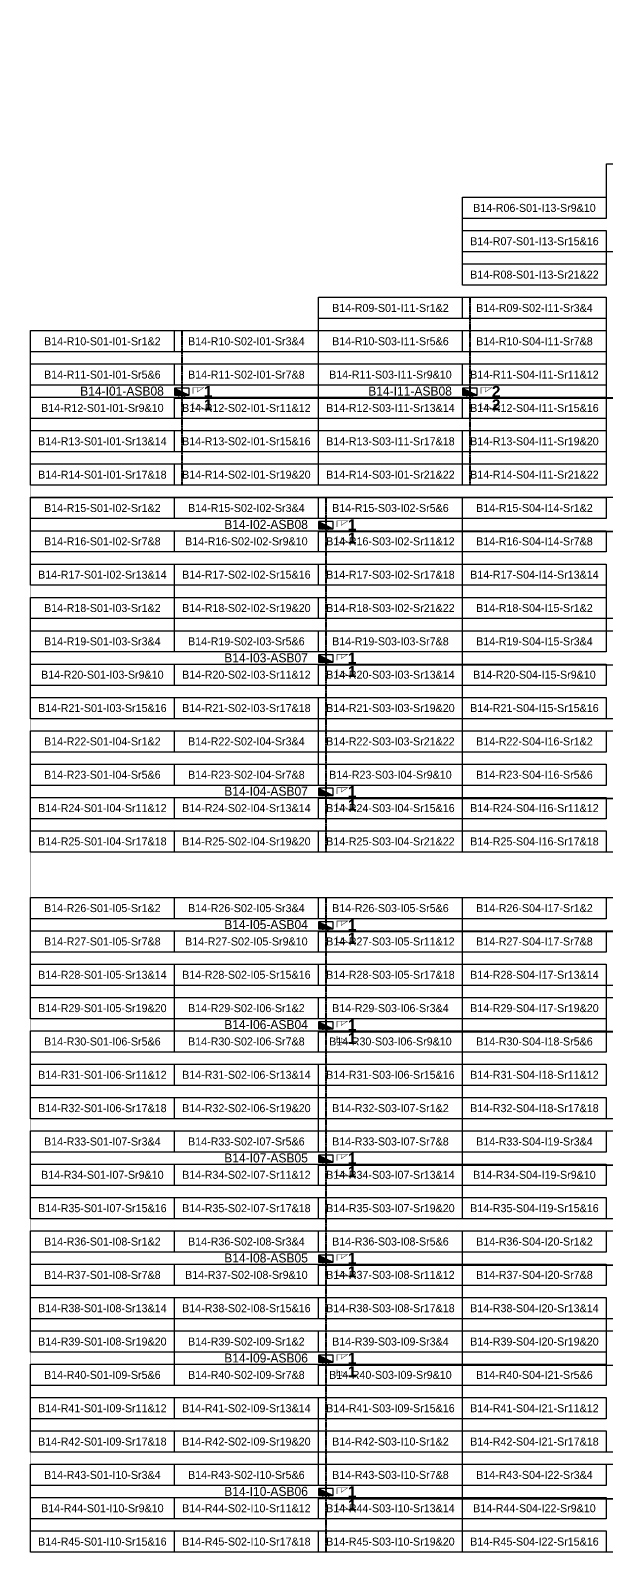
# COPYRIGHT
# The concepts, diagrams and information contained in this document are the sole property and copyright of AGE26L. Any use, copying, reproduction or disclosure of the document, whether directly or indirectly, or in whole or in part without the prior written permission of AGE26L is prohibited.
# Model space of a CAD drawing. Header units: metres. Extents: x 530404 to 530792, y 2675674 to 2676017.
# Drawn here: x 530403.5 to 530533.1, y 2675674.2 to 2676016.6 of the extents above; entities that cross this region are included whole.
import ezdxf
from ezdxf.enums import TextEntityAlignment as Align

# ---------------------------------------------------------------- set-up
doc = ezdxf.new("R2010")
doc.units = ezdxf.units.M
doc.linetypes.add('CENTER', pattern=[2, 1.25, -0.25, 0.25, -0.25])
doc.layers.add('Boundary-12.5 MW Block', color=6, linetype='Continuous', lineweight=9)
doc.layers.add('PILE', color=1, linetype='Continuous', lineweight=15)
for name, color, linetype in [('DC Trench BL-14', 40, 'Continuous'), ('E-Inverter Grouping', 2, 'Continuous'), ('Inverter Block-14', 7, 'Continuous'), ('LT Cable(AG) INV to LT Panel BL-14', 2, 'Continuous'), ('Messenger Wire Block-14 (Master Path)', 30, 'Continuous'), ('Messenger Wire Block-14 (MW Path)', 191, 'Continuous'), ('MMS Table Block-14', 8, 'Continuous'), ('Plan Line - DC BL-14', 40, 'Continuous'), ('Section Marking BL-14', 2, 'Continuous')]:
    doc.layers.add(name, color=color, linetype=linetype)
doc.styles.add('BoldTextStyle', font='arialbd.ttf')
doc.styles.get("Standard").update_dxf_attribs({"font": 'Adani Regular.ttf'})

# ---------------------------------------------------------------- blocks, each defined once
blk = doc.blocks.new('MMS Table (32.292 x 4.788)')
at = {"color": 0}
blk.add_lwpolyline([(0, -0.002), (0, 4.786), (32.292, 4.786), (32.292, -0.002)], close=True, dxfattribs=at)
at = {"color": 7}
blk.add_attdef('ID1', text='', height=1.8, dxfattribs=at).set_placement((16.146, 2.392), align=Align.MIDDLE_CENTER)
blk = doc.blocks.new('Inverter Block')
h = blk.add_hatch(color=0)
h.dxf.hatch_style = 1
h.paths.add_polyline_path([(-1.46, 2.27), (-1.46, 0.85), (1.46, 0.85)])
at = {"color": 0}
blk.add_lwpolyline([(1.46, 2.27), (-1.46, 2.27), (-1.46, 0.85), (1.46, 0.85)], close=True, dxfattribs=at)
blk.add_lwpolyline([(-1.46, 2.27), (1.46, 0.85)], dxfattribs=at)
at = {"layer": 'PILE'}
for centre in [(-0.61, 0.85), (0.61, 0.85)]:
    blk.add_circle(centre, 0.156, dxfattribs=at)
at = {"color": 7}
blk.add_attdef('ID', (-1.46, 3.01), '', height=1.8, dxfattribs=at)

msp = doc.modelspace()

# ---------------------------------------------------------------- linework, layer by layer
at = {"layer": 'Boundary-12.5 MW Block', "const_width": 0.05}
msp.add_lwpolyline([(530403.53, 2675949.08), (530468.32, 2675949.08), (530468.32, 2675956.58), (530500.71, 2675956.58), (530500.71, 2675979.08), (530533.1, 2675979.08), (530533.1, 2675986.58), (530565.49, 2675986.58), (530565.49, 2676001.58), (530597.88, 2676001.58), (530597.88, 2676016.58), (530792.14, 2676016.58), (530792.14, 2675674.29), (530403.53, 2675674.29)], close=True, dxfattribs=at)
at = {"layer": 'DC Trench BL-14', "color": 40, "const_width": 0.15}
for points in [[(530502.49, 2675956.58), (530502.19, 2675956.58), (530502.19, 2675914.29), (530502.49, 2675914.29)], [(530437.71, 2675949.08), (530437.41, 2675949.08), (530437.41, 2675914.29), (530437.71, 2675914.29)], [(530470.1, 2675911.58), (530469.8, 2675911.58), (530469.8, 2675831.79), (530470.1, 2675831.79)], [(530470.1, 2675821.58), (530469.8, 2675821.58), (530469.8, 2675674.29), (530470.1, 2675674.29)]]:
    msp.add_lwpolyline(points, close=True, dxfattribs=at)
at = {"layer": 'E-Inverter Grouping'}
for points in [[(530597.78, 2675966.79), (530533, 2675966.79), (530533, 2675959.29), (530500.71, 2675959.29), (530500.71, 2675979.08), (530533.1, 2675979.08), (530533.1, 2675986.58), (530565.49, 2675986.58), (530565.49, 2676001.58), (530597.78, 2676001.58)], [(530533, 2675914.29), (530500.71, 2675914.29), (530500.71, 2675921.79), (530468.32, 2675921.79), (530468.32, 2675956.58), (530533, 2675956.58)], [(530468.22, 2675919.08), (530500.61, 2675919.08), (530500.61, 2675914.29), (530403.53, 2675914.29), (530403.53, 2675949.08), (530468.22, 2675949.08)], [(530500.61, 2675884.29), (530435.92, 2675884.29), (530435.92, 2675891.79), (530403.53, 2675891.79), (530403.53, 2675911.58), (530500.61, 2675911.58)], [(530597.78, 2675884.29), (530533.1, 2675884.29), (530533.1, 2675891.79), (530500.71, 2675891.79), (530500.71, 2675911.58), (530597.78, 2675911.58)], [(530500.61, 2675854.29), (530468.32, 2675854.29), (530468.32, 2675861.79), (530403.53, 2675861.79), (530403.53, 2675889.08), (530435.82, 2675889.08), (530435.82, 2675881.58), (530500.61, 2675881.58)], [(530597.78, 2675854.29), (530565.49, 2675854.29), (530565.49, 2675861.79), (530500.71, 2675861.79), (530500.71, 2675889.08), (530533, 2675889.08), (530533, 2675881.58), (530597.78, 2675881.58)], [(530468.22, 2675851.58), (530500.61, 2675851.58), (530500.61, 2675831.79), (530403.53, 2675831.79), (530403.53, 2675859.08), (530468.22, 2675859.08)], [(530565.39, 2675851.58), (530597.78, 2675851.58), (530597.78, 2675831.79), (530500.71, 2675831.79), (530500.71, 2675859.08), (530565.39, 2675859.08)]]:
    msp.add_lwpolyline(points, close=True, dxfattribs=at)
at = {"layer": 'E-Inverter Grouping', "color": 3}
for points in [[(530500.61, 2675801.79), (530435.82, 2675801.79), (530435.82, 2675794.29), (530403.53, 2675794.29), (530403.53, 2675821.58), (530500.61, 2675821.58)], [(530597.78, 2675801.79), (530533, 2675801.79), (530533, 2675794.29), (530500.71, 2675794.29), (530500.71, 2675821.58), (530597.78, 2675821.58)], [(530500.61, 2675779.29), (530468.22, 2675779.29), (530468.22, 2675771.79), (530403.53, 2675771.79), (530403.53, 2675791.58), (530435.92, 2675791.58), (530435.92, 2675799.08), (530500.61, 2675799.08)], [(530597.78, 2675779.29), (530565.39, 2675779.29), (530565.39, 2675771.79), (530500.71, 2675771.79), (530500.71, 2675791.58), (530533.1, 2675791.58), (530533.1, 2675799.08), (530597.78, 2675799.08)], [(530500.61, 2675749.29), (530403.53, 2675749.29), (530403.53, 2675769.08), (530468.32, 2675769.08), (530468.32, 2675776.58), (530500.61, 2675776.58)], [(530597.78, 2675749.29), (530500.71, 2675749.29), (530500.71, 2675769.08), (530565.49, 2675769.08), (530565.49, 2675776.58), (530597.78, 2675776.58)], [(530500.61, 2675726.79), (530435.82, 2675726.79), (530435.82, 2675719.29), (530403.53, 2675719.29), (530403.53, 2675746.58), (530500.61, 2675746.58)], [(530597.78, 2675726.79), (530533, 2675726.79), (530533, 2675719.29), (530500.71, 2675719.29), (530500.71, 2675746.58), (530597.78, 2675746.58)], [(530500.61, 2675704.29), (530468.22, 2675704.29), (530468.22, 2675696.79), (530403.53, 2675696.79), (530403.53, 2675716.58), (530435.92, 2675716.58), (530435.92, 2675724.08), (530500.61, 2675724.08)], [(530597.78, 2675704.29), (530565.39, 2675704.29), (530565.39, 2675696.79), (530500.71, 2675696.79), (530500.71, 2675716.58), (530533.1, 2675716.58), (530533.1, 2675724.08), (530597.78, 2675724.08)], [(530500.61, 2675674.29), (530403.53, 2675674.29), (530403.53, 2675694.08), (530468.32, 2675694.08), (530468.32, 2675701.58), (530500.61, 2675701.58)], [(530597.78, 2675674.29), (530500.71, 2675674.29), (530500.71, 2675694.08), (530565.49, 2675694.08), (530565.49, 2675701.58), (530597.78, 2675701.58)]]:
    msp.add_lwpolyline(points, close=True, dxfattribs=at)
at = {"layer": 'LT Cable(AG) INV to LT Panel BL-14'}
for points in [[(530622.92, 2675854.23), (530620.23, 2675854.23, -0.167976), (530619.68, 2675854.42), (530618.24, 2675855.55, 0.103275), (530617.88, 2675855.63), (530612.08, 2675855.63, -0.414214), (530611.18, 2675856.53), (530611.18, 2675867.88, -0.021393), (530611.18, 2675867.95), (530611.23, 2675868.46, 0.021393), (530611.23, 2675868.54), (530611.23, 2675933.03, 0.414214), (530610.33, 2675933.93), (530438.46, 2675933.93, -0.414214), (530437.56, 2675934.83), (530437.56, 2675935.23)], [(530622.92, 2675854.25), (530620.24, 2675854.25, -0.167819), (530619.69, 2675854.44), (530618.24, 2675855.57, 0.103275), (530617.88, 2675855.65), (530612.1, 2675855.65, -0.414214), (530611.2, 2675856.55), (530611.2, 2675867.87, -0.021393), (530611.21, 2675867.95), (530611.25, 2675868.46, 0.021393), (530611.25, 2675868.53), (530611.25, 2675933.05, 0.414214), (530610.35, 2675933.95), (530503.25, 2675933.95, -0.414214), (530502.35, 2675934.85), (530502.35, 2675935.23)], [(530622.92, 2675854.18), (530620.22, 2675854.18, -0.168294), (530619.66, 2675854.37), (530618.23, 2675855.5, 0.103275), (530617.87, 2675855.58), (530612.03, 2675855.58, -0.414214), (530611.13, 2675856.48), (530611.13, 2675867.88, -0.021393), (530611.13, 2675867.95), (530611.18, 2675868.46, 0.021393), (530611.18, 2675868.54), (530611.18, 2675902.98, 0.414214), (530610.28, 2675903.88), (530470.85, 2675903.88, -0.414214), (530469.95, 2675904.78), (530469.95, 2675905.23)], [(530625.08, 2675854.13), (530620.21, 2675854.13, -0.168615), (530619.65, 2675854.32), (530618.22, 2675855.45, 0.103275), (530617.86, 2675855.53), (530611.98, 2675855.53, -0.414214), (530611.08, 2675856.43), (530611.08, 2675867.88, -0.021393), (530611.08, 2675867.96), (530611.13, 2675868.46, 0.021393), (530611.13, 2675868.54), (530611.13, 2675872.93, 0.414214), (530610.23, 2675873.83), (530470.85, 2675873.83, -0.414214), (530469.95, 2675874.73), (530469.95, 2675875.23)], [(530625.08, 2675854.08), (530620.19, 2675854.08, -0.168939), (530619.63, 2675854.27), (530618.21, 2675855.4, 0.103275), (530617.85, 2675855.48), (530611.93, 2675855.48, -0.414214), (530611.03, 2675856.38), (530611.03, 2675867.88, -0.021393), (530611.03, 2675867.96), (530611.08, 2675868.47, 0.021393), (530611.08, 2675868.54), (530611.08, 2675872.88, 0.414214), (530610.18, 2675873.78), (530597.06, 2675873.78, 0.414214), (530596.16, 2675872.88), (530596.16, 2675844.68, -0.414214), (530595.26, 2675843.78), (530470.85, 2675843.78, -0.414214), (530469.95, 2675844.68), (530469.95, 2675845.23)], [(530625.96, 2675852.86), (530620.26, 2675852.86, -0.110274), (530619.88, 2675852.95), (530618.14, 2675853.76, 0.042157), (530617.99, 2675853.78), (530611.93, 2675853.78, 0.414214), (530611.03, 2675852.88), (530611.03, 2675823.09, 0.021647), (530611.03, 2675823.01), (530611.08, 2675822.51, -0.021647), (530611.08, 2675822.43), (530611.08, 2675814.88, -0.414214), (530610.18, 2675813.98), (530470.85, 2675813.98, -0.414214), (530469.95, 2675814.88), (530469.95, 2675815.23)], [(530625.96, 2675852.81), (530620.25, 2675852.81, -0.110409), (530619.87, 2675852.9), (530618.13, 2675853.71, 0.042157), (530617.98, 2675853.73), (530611.98, 2675853.73, 0.414214), (530611.08, 2675852.83), (530611.08, 2675823.09, 0.021647), (530611.08, 2675823.01), (530611.13, 2675822.51, -0.021647), (530611.13, 2675822.44), (530611.13, 2675792.33, -0.414214), (530610.23, 2675791.43), (530470.85, 2675791.43, -0.414214), (530469.95, 2675792.33), (530469.95, 2675792.73)], [(530624.02, 2675852.76), (530620.24, 2675852.76, -0.110544), (530619.86, 2675852.85), (530618.13, 2675853.66, 0.042157), (530617.98, 2675853.68), (530612.03, 2675853.68, 0.414214), (530611.13, 2675852.78), (530611.13, 2675823.09, 0.021647), (530611.13, 2675823.01), (530611.18, 2675822.52, -0.021647), (530611.18, 2675822.44), (530611.18, 2675762.28, -0.414214), (530610.28, 2675761.38), (530470.85, 2675761.38, -0.414214), (530469.95, 2675762.28), (530469.95, 2675762.73)], [(530624.02, 2675852.71), (530620.24, 2675852.71, -0.11068), (530619.85, 2675852.8), (530618.13, 2675853.61, 0.042157), (530617.97, 2675853.63), (530612.08, 2675853.63, 0.414214), (530611.18, 2675852.73), (530611.18, 2675823.09, 0.021647), (530611.18, 2675823.02), (530611.23, 2675822.52, -0.021647), (530611.23, 2675822.44), (530611.23, 2675739.73, -0.414214), (530610.33, 2675738.83), (530470.85, 2675738.83, -0.414214), (530469.95, 2675739.73), (530469.95, 2675740.23)], [(530621.95, 2675852.66), (530620.23, 2675852.66, -0.110817), (530619.85, 2675852.75), (530618.12, 2675853.56, 0.042157), (530617.97, 2675853.58), (530612.13, 2675853.58, 0.414214), (530611.23, 2675852.68), (530611.23, 2675823.1, 0.021647), (530611.23, 2675823.02), (530611.28, 2675822.52, -0.021647), (530611.28, 2675822.44), (530611.28, 2675717.18, -0.414214), (530610.38, 2675716.28), (530470.85, 2675716.28, -0.414214), (530469.95, 2675717.18), (530469.95, 2675717.73)], [(530621.95, 2675852.61), (530620.22, 2675852.61, -0.110954), (530619.84, 2675852.7), (530618.12, 2675853.51, 0.042157), (530617.97, 2675853.53), (530612.18, 2675853.53, 0.414214), (530611.28, 2675852.63), (530611.28, 2675823.1, 0.021647), (530611.28, 2675823.02), (530611.33, 2675822.52, -0.021647), (530611.33, 2675822.44), (530611.33, 2675687.13, -0.414214), (530610.43, 2675686.23), (530470.85, 2675686.23, -0.414214), (530469.95, 2675687.13), (530469.95, 2675687.73)]]:
    msp.add_lwpolyline(points, format="xyb", dxfattribs=at)
at = {"layer": 'Messenger Wire Block-14 (Master Path)'}
for points in [[(530435.92, 2675933.88), (530611.18, 2675933.88)], [(530468.32, 2675903.88), (530611.18, 2675903.88)], [(530468.32, 2675873.88), (530611.18, 2675873.88)], [(530468.32, 2675843.88), (530596.06, 2675843.88)], [(530468.32, 2675813.88), (530611.18, 2675813.88)], [(530468.32, 2675791.38), (530611.18, 2675791.38)], [(530468.32, 2675761.38), (530611.18, 2675761.38)], [(530468.32, 2675738.88), (530611.18, 2675738.88)], [(530468.32, 2675716.38), (530611.18, 2675716.38)], [(530468.32, 2675686.38), (530611.18, 2675686.38)]]:
    msp.add_lwpolyline(points, dxfattribs=at)
at = {"layer": 'Messenger Wire Block-14 (MW Path)', "const_width": 0.1}
for points in [[(530435.92, 2675933.88), (530611.18, 2675933.88)], [(530468.32, 2675903.88), (530611.18, 2675903.88)], [(530468.32, 2675873.88), (530611.18, 2675873.88)], [(530468.32, 2675843.88), (530596.06, 2675843.88)], [(530468.32, 2675813.88), (530611.18, 2675813.88)], [(530468.32, 2675791.38), (530611.18, 2675791.38)], [(530468.32, 2675761.38), (530611.18, 2675761.38)], [(530468.32, 2675738.88), (530611.18, 2675738.88)], [(530468.32, 2675716.38), (530611.18, 2675716.38)], [(530468.32, 2675686.38), (530611.18, 2675686.38)]]:
    msp.add_lwpolyline(points, dxfattribs=at)
at = {"layer": 'Plan Line - DC BL-14', "color": 6, "linetype": 'CENTER'}
for points in [[(530502.35, 2675956.58), (530502.35, 2675914.29)], [(530437.56, 2675949.08), (530437.56, 2675914.29)], [(530469.95, 2675911.58), (530469.95, 2675831.79)], [(530469.95, 2675821.58), (530469.95, 2675674.29)]]:
    msp.add_lwpolyline(points, dxfattribs=at)
at = {"layer": 'Section Marking BL-14', "color": 94, "lineweight": 35, "true_color": 0x00a500, "const_width": 0.1}
for points in [[(530440.06, 2675934.88), (530440.06, 2675936.27), (530442.46, 2675936.27), (530440.98, 2675935.26), (530440.98, 2675936.27)], [(530504.85, 2675934.88), (530504.85, 2675936.27), (530507.25, 2675936.27), (530505.77, 2675935.26), (530505.77, 2675936.27)], [(530440.06, 2675932.88), (530440.06, 2675931.49), (530442.46, 2675931.49), (530440.98, 2675932.5), (530440.98, 2675931.49)], [(530504.85, 2675932.88), (530504.85, 2675931.49), (530507.25, 2675931.49), (530505.77, 2675932.5), (530505.77, 2675931.49)], [(530472.45, 2675904.88), (530472.45, 2675906.27), (530474.85, 2675906.27), (530473.37, 2675905.26), (530473.37, 2675906.27)], [(530472.45, 2675902.88), (530472.45, 2675901.49), (530474.85, 2675901.49), (530473.37, 2675902.5), (530473.37, 2675901.49)], [(530472.45, 2675874.88), (530472.45, 2675876.27), (530474.85, 2675876.27), (530473.37, 2675875.26), (530473.37, 2675876.27)], [(530472.45, 2675872.88), (530472.45, 2675871.49), (530474.85, 2675871.49), (530473.37, 2675872.5), (530473.37, 2675871.49)], [(530472.45, 2675844.88), (530472.45, 2675846.27), (530474.85, 2675846.27), (530473.37, 2675845.26), (530473.37, 2675846.27)], [(530472.45, 2675842.88), (530472.45, 2675841.49), (530474.85, 2675841.49), (530473.37, 2675842.5), (530473.37, 2675841.49)], [(530472.45, 2675814.88), (530472.45, 2675816.27), (530474.85, 2675816.27), (530473.37, 2675815.26), (530473.37, 2675816.27)], [(530472.45, 2675812.88), (530472.45, 2675811.49), (530474.85, 2675811.49), (530473.37, 2675812.5), (530473.37, 2675811.49)], [(530472.45, 2675792.38), (530472.45, 2675793.77), (530474.85, 2675793.77), (530473.37, 2675792.76), (530473.37, 2675793.77)], [(530472.45, 2675790.38), (530472.45, 2675788.99), (530474.85, 2675788.99), (530473.37, 2675790), (530473.37, 2675788.99)], [(530472.45, 2675762.38), (530472.45, 2675763.77), (530474.85, 2675763.77), (530473.37, 2675762.76), (530473.37, 2675763.77)], [(530472.45, 2675760.38), (530472.45, 2675758.99), (530474.85, 2675758.99), (530473.37, 2675760), (530473.37, 2675758.99)], [(530472.45, 2675739.88), (530472.45, 2675741.27), (530474.85, 2675741.27), (530473.37, 2675740.26), (530473.37, 2675741.27)], [(530472.45, 2675737.88), (530472.45, 2675736.49), (530474.85, 2675736.49), (530473.37, 2675737.5), (530473.37, 2675736.49)], [(530472.45, 2675717.38), (530472.45, 2675718.77), (530474.85, 2675718.77), (530473.37, 2675717.76), (530473.37, 2675718.77)], [(530472.45, 2675715.38), (530472.45, 2675713.99), (530474.85, 2675713.99), (530473.37, 2675715), (530473.37, 2675713.99)], [(530472.45, 2675687.38), (530472.45, 2675688.77), (530474.85, 2675688.77), (530473.37, 2675687.76), (530473.37, 2675688.77)], [(530472.45, 2675685.38), (530472.45, 2675683.99), (530474.85, 2675683.99), (530473.37, 2675685), (530473.37, 2675683.99)]]:
    msp.add_lwpolyline(points, dxfattribs=at)

# ---------------------------------------------------------------- block references
at = {"layer": 'Inverter Block-14'}
ref = msp.add_blockref('Inverter Block', (530437.56, 2675933.57), dxfattribs=dict(at, xscale=1.124999999976148, yscale=1.124999999976148, zscale=1.124999999976148))
ref.add_attrib('ID', 'B14-I01-ASB08', (530414.69, 2675934.47), dxfattribs={"layer": '0', "color": 7, "height": 2.025})
ref = msp.add_blockref('Inverter Block', (530502.35, 2675933.57), dxfattribs=dict(at, xscale=1.124999999976148, yscale=1.124999999976148, zscale=1.124999999976148))
ref.add_attrib('ID', 'B14-I11-ASB08', (530479.48, 2675934.47), dxfattribs={"layer": '0', "color": 7, "height": 2.025})
ref = msp.add_blockref('Inverter Block', (530469.95, 2675903.57), dxfattribs=dict(at, xscale=1.124999999976148, yscale=1.124999999976148, zscale=1.124999999976148))
ref.add_attrib('ID', 'B14-I02-ASB08', (530447.09, 2675904.47), dxfattribs={"layer": '0', "color": 7, "height": 2.025})
ref = msp.add_blockref('Inverter Block', (530469.95, 2675873.57), dxfattribs=dict(at, xscale=1.124999999976148, yscale=1.124999999976148, zscale=1.124999999976148))
ref.add_attrib('ID', 'B14-I03-ASB07', (530447.09, 2675874.47), dxfattribs={"layer": '0', "color": 7, "height": 2.025})
ref = msp.add_blockref('Inverter Block', (530469.95, 2675843.57), dxfattribs=dict(at, xscale=1.124999999976148, yscale=1.124999999976148, zscale=1.124999999976148))
ref.add_attrib('ID', 'B14-I04-ASB07', (530447.09, 2675844.47), dxfattribs={"layer": '0', "color": 7, "height": 2.025})
ref = msp.add_blockref('Inverter Block', (530469.95, 2675813.57), dxfattribs=dict(at, xscale=1.124999999976148, yscale=1.124999999976148, zscale=1.124999999976148))
ref.add_attrib('ID', 'B14-I05-ASB04', (530447.09, 2675814.47), dxfattribs={"layer": '0', "color": 7, "height": 2.025})
ref = msp.add_blockref('Inverter Block', (530469.95, 2675791.07), dxfattribs=dict(at, xscale=1.124999999976148, yscale=1.124999999976148, zscale=1.124999999976148))
ref.add_attrib('ID', 'B14-I06-ASB04', (530447.09, 2675791.97), dxfattribs={"layer": '0', "color": 7, "height": 2.025})
ref = msp.add_blockref('Inverter Block', (530469.95, 2675761.07), dxfattribs=dict(at, xscale=1.124999999976148, yscale=1.124999999976148, zscale=1.124999999976148))
ref.add_attrib('ID', 'B14-I07-ASB05', (530447.09, 2675761.97), dxfattribs={"layer": '0', "color": 7, "height": 2.025})
ref = msp.add_blockref('Inverter Block', (530469.95, 2675738.57), dxfattribs=dict(at, xscale=1.124999999976148, yscale=1.124999999976148, zscale=1.124999999976148))
ref.add_attrib('ID', 'B14-I08-ASB05', (530447.09, 2675739.47), dxfattribs={"layer": '0', "color": 7, "height": 2.025})
ref = msp.add_blockref('Inverter Block', (530469.95, 2675716.07), dxfattribs=dict(at, xscale=1.124999999976148, yscale=1.124999999976148, zscale=1.124999999976148))
ref.add_attrib('ID', 'B14-I09-ASB06', (530447.09, 2675716.97), dxfattribs={"layer": '0', "color": 7, "height": 2.025})
ref = msp.add_blockref('Inverter Block', (530469.95, 2675686.07), dxfattribs=dict(at, xscale=1.124999999976148, yscale=1.124999999976148, zscale=1.124999999976148))
ref.add_attrib('ID', 'B14-I10-ASB06', (530447.09, 2675686.97), dxfattribs={"layer": '0', "color": 7, "height": 2.025})
at = {"layer": 'MMS Table Block-14'}
for p, values in [((530500.71, 2675974.29), {'ID1': 'B14-R06-S01-I13-Sr9&10'}), ((530500.71, 2675966.79), {'ID1': 'B14-R07-S01-I13-Sr15&16'}), ((530500.71, 2675959.29), {'ID1': 'B14-R08-S01-I13-Sr21&22'}), ((530468.32, 2675951.79), {'ID1': 'B14-R09-S01-I11-Sr1&2'}), ((530500.71, 2675951.79), {'ID1': 'B14-R09-S02-I11-Sr3&4'}), ((530403.53, 2675944.29), {'ID1': 'B14-R10-S01-I01-Sr1&2'}), ((530435.92, 2675944.29), {'ID1': 'B14-R10-S02-I01-Sr3&4'}), ((530468.32, 2675944.29), {'ID1': 'B14-R10-S03-I11-Sr5&6'}), ((530500.71, 2675944.29), {'ID1': 'B14-R10-S04-I11-Sr7&8'}), ((530403.53, 2675936.79), {'ID1': 'B14-R11-S01-I01-Sr5&6'}), ((530435.92, 2675936.79), {'ID1': 'B14-R11-S02-I01-Sr7&8'}), ((530468.32, 2675936.79), {'ID1': 'B14-R11-S03-I11-Sr9&10'}), ((530500.71, 2675936.79), {'ID1': 'B14-R11-S04-I11-Sr11&12'}), ((530403.53, 2675929.29), {'ID1': 'B14-R12-S01-I01-Sr9&10'}), ((530435.92, 2675929.29), {'ID1': 'B14-R12-S02-I01-Sr11&12'}), ((530468.32, 2675929.29), {'ID1': 'B14-R12-S03-I11-Sr13&14'}), ((530500.71, 2675929.29), {'ID1': 'B14-R12-S04-I11-Sr15&16'}), ((530403.53, 2675921.79), {'ID1': 'B14-R13-S01-I01-Sr13&14'}), ((530435.92, 2675921.79), {'ID1': 'B14-R13-S02-I01-Sr15&16'}), ((530468.32, 2675921.79), {'ID1': 'B14-R13-S03-I11-Sr17&18'}), ((530500.71, 2675921.79), {'ID1': 'B14-R13-S04-I11-Sr19&20'}), ((530403.53, 2675914.29), {'ID1': 'B14-R14-S01-I01-Sr17&18'}), ((530435.92, 2675914.29), {'ID1': 'B14-R14-S02-I01-Sr19&20'}), ((530468.32, 2675914.29), {'ID1': 'B14-R14-S03-I01-Sr21&22'}), ((530500.71, 2675914.29), {'ID1': 'B14-R14-S04-I11-Sr21&22'}), ((530403.53, 2675906.79), {'ID1': 'B14-R15-S01-I02-Sr1&2'}), ((530435.92, 2675906.79), {'ID1': 'B14-R15-S02-I02-Sr3&4'}), ((530468.32, 2675906.79), {'ID1': 'B14-R15-S03-I02-Sr5&6'}), ((530500.71, 2675906.79), {'ID1': 'B14-R15-S04-I14-Sr1&2'}), ((530403.53, 2675899.29), {'ID1': 'B14-R16-S01-I02-Sr7&8'}), ((530435.92, 2675899.29), {'ID1': 'B14-R16-S02-I02-Sr9&10'}), ((530468.32, 2675899.29), {'ID1': 'B14-R16-S03-I02-Sr11&12'}), ((530500.71, 2675899.29), {'ID1': 'B14-R16-S04-I14-Sr7&8'}), ((530403.53, 2675891.79), {'ID1': 'B14-R17-S01-I02-Sr13&14'}), ((530435.92, 2675891.79), {'ID1': 'B14-R17-S02-I02-Sr15&16'}), ((530468.32, 2675891.79), {'ID1': 'B14-R17-S03-I02-Sr17&18'}), ((530500.71, 2675891.79), {'ID1': 'B14-R17-S04-I14-Sr13&14'}), ((530403.53, 2675884.29), {'ID1': 'B14-R18-S01-I03-Sr1&2'}), ((530435.92, 2675884.29), {'ID1': 'B14-R18-S02-I02-Sr19&20'}), ((530468.32, 2675884.29), {'ID1': 'B14-R18-S03-I02-Sr21&22'}), ((530500.71, 2675884.29), {'ID1': 'B14-R18-S04-I15-Sr1&2'}), ((530403.53, 2675876.79), {'ID1': 'B14-R19-S01-I03-Sr3&4'}), ((530435.92, 2675876.79), {'ID1': 'B14-R19-S02-I03-Sr5&6'}), ((530468.32, 2675876.79), {'ID1': 'B14-R19-S03-I03-Sr7&8'}), ((530500.71, 2675876.79), {'ID1': 'B14-R19-S04-I15-Sr3&4'}), ((530403.53, 2675869.29), {'ID1': 'B14-R20-S01-I03-Sr9&10'}), ((530435.92, 2675869.29), {'ID1': 'B14-R20-S02-I03-Sr11&12'}), ((530468.32, 2675869.29), {'ID1': 'B14-R20-S03-I03-Sr13&14'}), ((530500.71, 2675869.29), {'ID1': 'B14-R20-S04-I15-Sr9&10'}), ((530403.53, 2675861.79), {'ID1': 'B14-R21-S01-I03-Sr15&16'}), ((530435.92, 2675861.79), {'ID1': 'B14-R21-S02-I03-Sr17&18'}), ((530468.32, 2675861.79), {'ID1': 'B14-R21-S03-I03-Sr19&20'}), ((530500.71, 2675861.79), {'ID1': 'B14-R21-S04-I15-Sr15&16'}), ((530403.53, 2675854.29), {'ID1': 'B14-R22-S01-I04-Sr1&2'}), ((530435.92, 2675854.29), {'ID1': 'B14-R22-S02-I04-Sr3&4'}), ((530468.32, 2675854.29), {'ID1': 'B14-R22-S03-I03-Sr21&22'}), ((530500.71, 2675854.29), {'ID1': 'B14-R22-S04-I16-Sr1&2'}), ((530403.53, 2675846.79), {'ID1': 'B14-R23-S01-I04-Sr5&6'}), ((530435.92, 2675846.79), {'ID1': 'B14-R23-S02-I04-Sr7&8'}), ((530468.32, 2675846.79), {'ID1': 'B14-R23-S03-I04-Sr9&10'}), ((530500.71, 2675846.79), {'ID1': 'B14-R23-S04-I16-Sr5&6'}), ((530403.53, 2675839.29), {'ID1': 'B14-R24-S01-I04-Sr11&12'}), ((530435.92, 2675839.29), {'ID1': 'B14-R24-S02-I04-Sr13&14'}), ((530468.32, 2675839.29), {'ID1': 'B14-R24-S03-I04-Sr15&16'}), ((530500.71, 2675839.29), {'ID1': 'B14-R24-S04-I16-Sr11&12'}), ((530403.53, 2675831.79), {'ID1': 'B14-R25-S01-I04-Sr17&18'}), ((530435.92, 2675831.79), {'ID1': 'B14-R25-S02-I04-Sr19&20'}), ((530468.32, 2675831.79), {'ID1': 'B14-R25-S03-I04-Sr21&22'}), ((530500.71, 2675831.79), {'ID1': 'B14-R25-S04-I16-Sr17&18'}), ((530403.53, 2675816.79), {'ID1': 'B14-R26-S01-I05-Sr1&2'}), ((530435.92, 2675816.79), {'ID1': 'B14-R26-S02-I05-Sr3&4'}), ((530468.32, 2675816.79), {'ID1': 'B14-R26-S03-I05-Sr5&6'}), ((530500.71, 2675816.79), {'ID1': 'B14-R26-S04-I17-Sr1&2'}), ((530403.53, 2675809.29), {'ID1': 'B14-R27-S01-I05-Sr7&8'}), ((530435.92, 2675809.29), {'ID1': 'B14-R27-S02-I05-Sr9&10'}), ((530468.32, 2675809.29), {'ID1': 'B14-R27-S03-I05-Sr11&12'}), ((530500.71, 2675809.29), {'ID1': 'B14-R27-S04-I17-Sr7&8'}), ((530403.53, 2675801.79), {'ID1': 'B14-R28-S01-I05-Sr13&14'}), ((530435.92, 2675801.79), {'ID1': 'B14-R28-S02-I05-Sr15&16'}), ((530468.32, 2675801.79), {'ID1': 'B14-R28-S03-I05-Sr17&18'}), ((530500.71, 2675801.79), {'ID1': 'B14-R28-S04-I17-Sr13&14'}), ((530403.53, 2675794.29), {'ID1': 'B14-R29-S01-I05-Sr19&20'}), ((530435.92, 2675794.29), {'ID1': 'B14-R29-S02-I06-Sr1&2'}), ((530468.32, 2675794.29), {'ID1': 'B14-R29-S03-I06-Sr3&4'}), ((530500.71, 2675794.29), {'ID1': 'B14-R29-S04-I17-Sr19&20'}), ((530403.53, 2675786.79), {'ID1': 'B14-R30-S01-I06-Sr5&6'}), ((530435.92, 2675786.79), {'ID1': 'B14-R30-S02-I06-Sr7&8'}), ((530468.32, 2675786.79), {'ID1': 'B14-R30-S03-I06-Sr9&10'}), ((530500.71, 2675786.79), {'ID1': 'B14-R30-S04-I18-Sr5&6'}), ((530403.53, 2675779.29), {'ID1': 'B14-R31-S01-I06-Sr11&12'}), ((530435.92, 2675779.29), {'ID1': 'B14-R31-S02-I06-Sr13&14'}), ((530468.32, 2675779.29), {'ID1': 'B14-R31-S03-I06-Sr15&16'}), ((530500.71, 2675779.29), {'ID1': 'B14-R31-S04-I18-Sr11&12'}), ((530403.53, 2675771.79), {'ID1': 'B14-R32-S01-I06-Sr17&18'}), ((530435.92, 2675771.79), {'ID1': 'B14-R32-S02-I06-Sr19&20'}), ((530468.32, 2675771.79), {'ID1': 'B14-R32-S03-I07-Sr1&2'}), ((530500.71, 2675771.79), {'ID1': 'B14-R32-S04-I18-Sr17&18'}), ((530403.53, 2675764.29), {'ID1': 'B14-R33-S01-I07-Sr3&4'}), ((530435.92, 2675764.29), {'ID1': 'B14-R33-S02-I07-Sr5&6'}), ((530468.32, 2675764.29), {'ID1': 'B14-R33-S03-I07-Sr7&8'}), ((530500.71, 2675764.29), {'ID1': 'B14-R33-S04-I19-Sr3&4'}), ((530403.53, 2675756.79), {'ID1': 'B14-R34-S01-I07-Sr9&10'}), ((530435.92, 2675756.79), {'ID1': 'B14-R34-S02-I07-Sr11&12'}), ((530468.32, 2675756.79), {'ID1': 'B14-R34-S03-I07-Sr13&14'}), ((530500.71, 2675756.79), {'ID1': 'B14-R34-S04-I19-Sr9&10'}), ((530403.53, 2675749.29), {'ID1': 'B14-R35-S01-I07-Sr15&16'}), ((530435.92, 2675749.29), {'ID1': 'B14-R35-S02-I07-Sr17&18'}), ((530468.32, 2675749.29), {'ID1': 'B14-R35-S03-I07-Sr19&20'}), ((530500.71, 2675749.29), {'ID1': 'B14-R35-S04-I19-Sr15&16'}), ((530403.53, 2675741.79), {'ID1': 'B14-R36-S01-I08-Sr1&2'}), ((530435.92, 2675741.79), {'ID1': 'B14-R36-S02-I08-Sr3&4'}), ((530468.32, 2675741.79), {'ID1': 'B14-R36-S03-I08-Sr5&6'}), ((530500.71, 2675741.79), {'ID1': 'B14-R36-S04-I20-Sr1&2'}), ((530403.53, 2675734.29), {'ID1': 'B14-R37-S01-I08-Sr7&8'}), ((530435.92, 2675734.29), {'ID1': 'B14-R37-S02-I08-Sr9&10'}), ((530468.32, 2675734.29), {'ID1': 'B14-R37-S03-I08-Sr11&12'}), ((530500.71, 2675734.29), {'ID1': 'B14-R37-S04-I20-Sr7&8'}), ((530403.53, 2675726.79), {'ID1': 'B14-R38-S01-I08-Sr13&14'}), ((530435.92, 2675726.79), {'ID1': 'B14-R38-S02-I08-Sr15&16'}), ((530468.32, 2675726.79), {'ID1': 'B14-R38-S03-I08-Sr17&18'}), ((530500.71, 2675726.79), {'ID1': 'B14-R38-S04-I20-Sr13&14'}), ((530403.53, 2675719.29), {'ID1': 'B14-R39-S01-I08-Sr19&20'}), ((530435.92, 2675719.29), {'ID1': 'B14-R39-S02-I09-Sr1&2'}), ((530468.32, 2675719.29), {'ID1': 'B14-R39-S03-I09-Sr3&4'}), ((530500.71, 2675719.29), {'ID1': 'B14-R39-S04-I20-Sr19&20'}), ((530403.53, 2675711.79), {'ID1': 'B14-R40-S01-I09-Sr5&6'}), ((530435.92, 2675711.79), {'ID1': 'B14-R40-S02-I09-Sr7&8'}), ((530468.32, 2675711.79), {'ID1': 'B14-R40-S03-I09-Sr9&10'}), ((530500.71, 2675711.79), {'ID1': 'B14-R40-S04-I21-Sr5&6'}), ((530403.53, 2675704.29), {'ID1': 'B14-R41-S01-I09-Sr11&12'}), ((530435.92, 2675704.29), {'ID1': 'B14-R41-S02-I09-Sr13&14'}), ((530468.32, 2675704.29), {'ID1': 'B14-R41-S03-I09-Sr15&16'}), ((530500.71, 2675704.29), {'ID1': 'B14-R41-S04-I21-Sr11&12'}), ((530403.53, 2675696.79), {'ID1': 'B14-R42-S01-I09-Sr17&18'}), ((530435.92, 2675696.79), {'ID1': 'B14-R42-S02-I09-Sr19&20'}), ((530468.32, 2675696.79), {'ID1': 'B14-R42-S03-I10-Sr1&2'}), ((530500.71, 2675696.79), {'ID1': 'B14-R42-S04-I21-Sr17&18'}), ((530403.53, 2675689.29), {'ID1': 'B14-R43-S01-I10-Sr3&4'}), ((530435.92, 2675689.29), {'ID1': 'B14-R43-S02-I10-Sr5&6'}), ((530468.32, 2675689.29), {'ID1': 'B14-R43-S03-I10-Sr7&8'}), ((530500.71, 2675689.29), {'ID1': 'B14-R43-S04-I22-Sr3&4'}), ((530403.53, 2675681.79), {'ID1': 'B14-R44-S01-I10-Sr9&10'}), ((530435.92, 2675681.79), {'ID1': 'B14-R44-S02-I10-Sr11&12'}), ((530468.32, 2675681.79), {'ID1': 'B14-R44-S03-I10-Sr13&14'}), ((530500.71, 2675681.79), {'ID1': 'B14-R44-S04-I22-Sr9&10'}), ((530403.53, 2675674.29), {'ID1': 'B14-R45-S01-I10-Sr15&16'}), ((530435.92, 2675674.29), {'ID1': 'B14-R45-S02-I10-Sr17&18'}), ((530468.32, 2675674.29), {'ID1': 'B14-R45-S03-I10-Sr19&20'}), ((530500.71, 2675674.29), {'ID1': 'B14-R45-S04-I22-Sr15&16'})]:
    msp.add_blockref('MMS Table (32.292 x 4.788)', p, dxfattribs=at).add_auto_attribs(values)

# ---------------------------------------------------------------- texts
at = {"layer": 'Section Marking BL-14', "color": 94, "true_color": 0x00a500, "style": 'BoldTextStyle'}
for s, p in [('1', (530443.46, 2675935.38)), ('2', (530508.25, 2675935.38)), ('1', (530443.46, 2675932.38)), ('2', (530508.25, 2675932.38)), ('1', (530475.85, 2675905.38)), ('1', (530475.85, 2675902.38)), ('1', (530475.85, 2675875.38)), ('1', (530475.85, 2675872.38)), ('1', (530475.85, 2675845.38)), ('1', (530475.85, 2675842.38)), ('1', (530475.85, 2675815.38)), ('1', (530475.85, 2675812.38)), ('1', (530475.85, 2675792.88)), ('1', (530475.85, 2675789.88)), ('1', (530475.85, 2675762.88)), ('1', (530475.85, 2675759.88)), ('1', (530475.85, 2675740.38)), ('1', (530475.85, 2675737.38)), ('1', (530475.85, 2675717.88)), ('1', (530475.85, 2675714.88)), ('1', (530475.85, 2675687.88)), ('1', (530475.85, 2675684.88))]:
    msp.add_text(s, height=2.5, dxfattribs=at).set_placement(p, align=Align.MIDDLE_CENTER)

doc.saveas('drawing.dxf')
